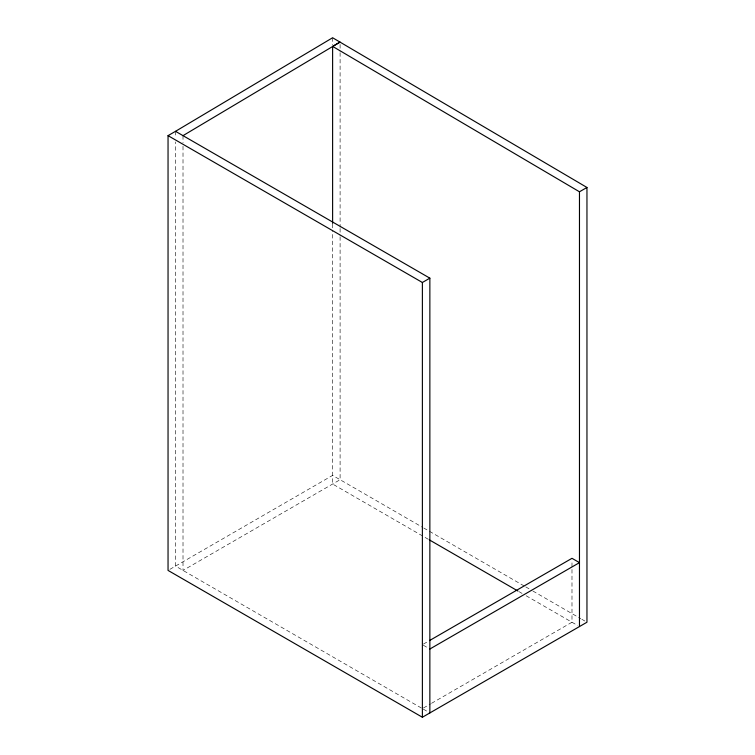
<?xml version="1.0" encoding="UTF-8"?>
<svg xmlns="http://www.w3.org/2000/svg" width="755" height="755" viewBox="0 0 755 755"><rect width="100%" height="100%" fill="white"/><g stroke="black" fill="none" stroke-linecap="round" stroke-linejoin="round"><path stroke-width="0.57" stroke-dasharray="3.77 2.83" d="M169.913 569.327L332.615 475.395L422.724 527.415M423.404 644.109L428.491 641.165M423.404 708.02L430.529 703.915M431.539 703.32L571.988 622.233L571.988 560.644M423.744 528.009L524.725 586.314M525.754 586.899L531.869 590.438M532.888 591.023L580.831 618.704M581.85 619.289L584.917 621.054M428.368 539.315L332.615 484.03L332.615 230.492M519.025 591.656L522.082 593.421M526.15 595.77L577.603 625.48M423.319 645.232L428.925 648.47M421.365 708.02L175.528 566.09L175.528 141.931M423.319 709.153L429.859 712.928M340.099 44.432L340.099 51.51M340.099 52.69L340.099 227.274M340.099 228.454L340.099 235.532M340.099 236.711L340.099 479.718L183.012 570.412L183.012 143.894M332.615 37.75L332.615 44.828M332.615 224.131L332.615 229.312M183.012 135.645L183.012 142.714M175.528 131.323L175.528 137.212"/><path stroke-width="1.13" d="M175.528 131.323L332.615 37.75L586.956 187.466L586.956 622.233L422.385 717.25L168.044 570.412L168.044 135.645L175.528 131.323L429.859 278.161L429.859 712.928M183.012 135.645L340.099 42.072L332.615 46.385L332.615 223.414M168.044 135.645L422.385 282.483L429.859 278.161M579.472 626.556L579.472 191.789L586.956 187.466M429.51 640.58L571.988 558.322L579.472 562.635L429.859 649.017M429.387 539.901L518.005 591.071M332.615 46.385L579.472 191.789M422.385 282.483L422.385 717.25"/></g></svg>
